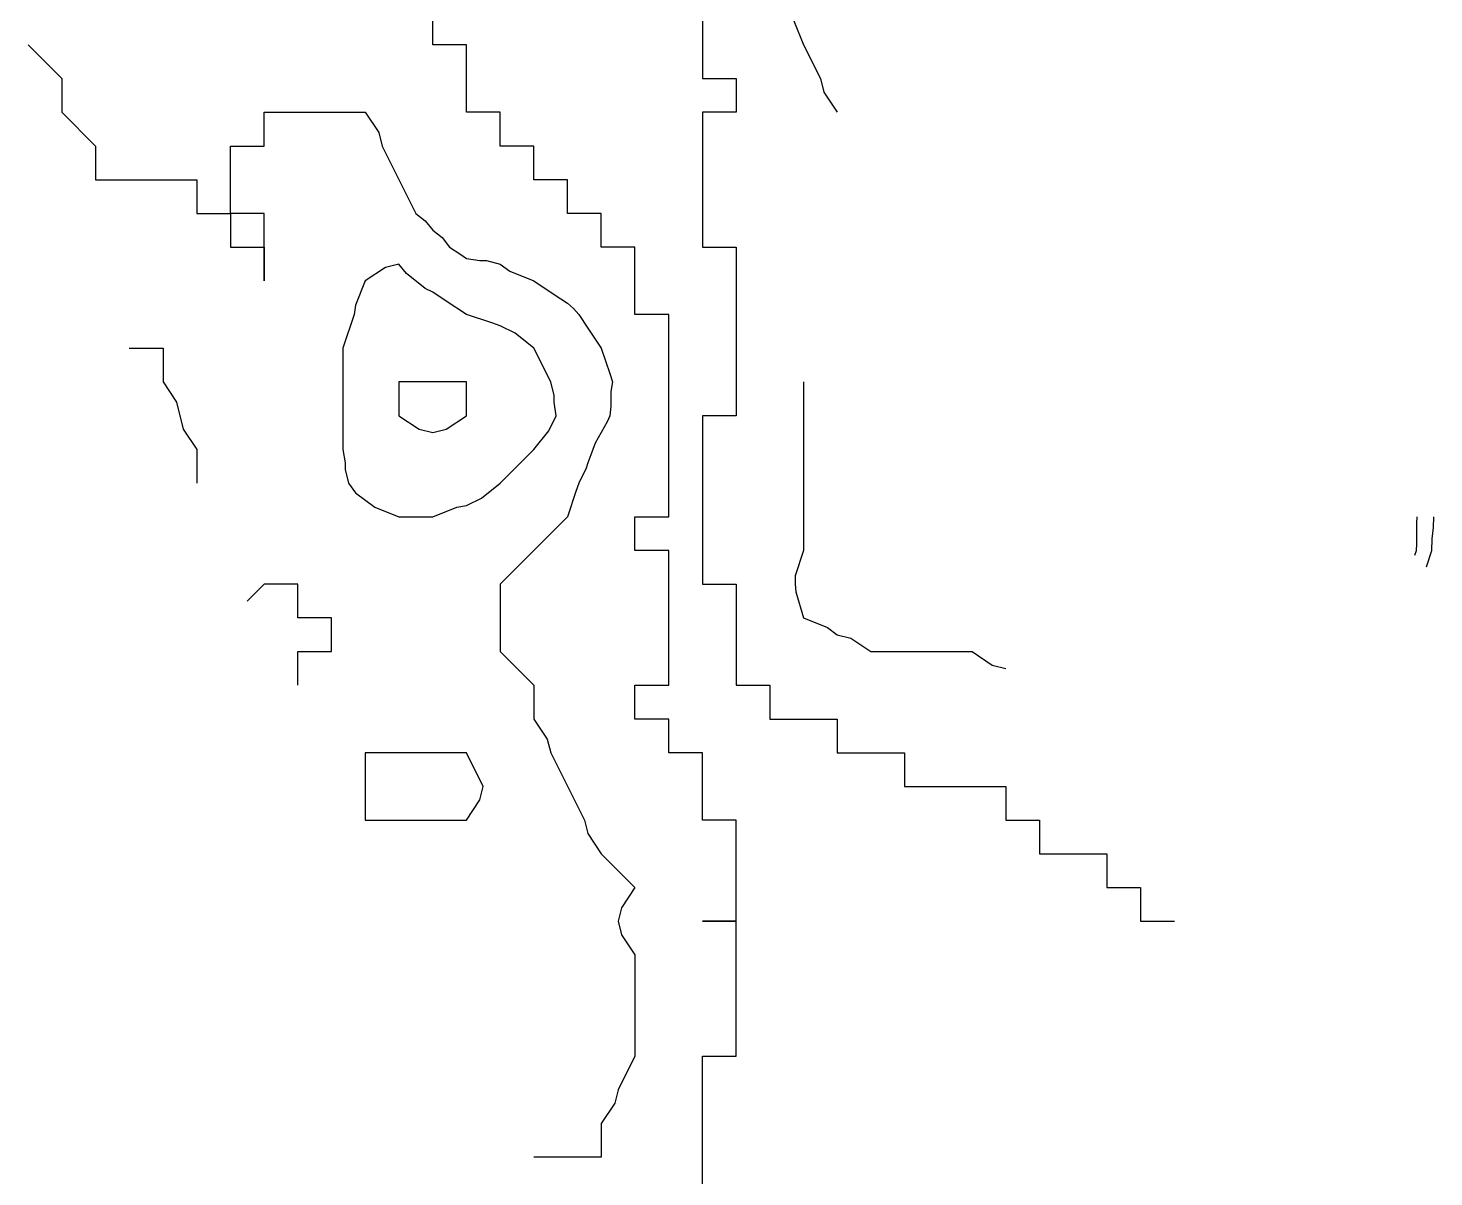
# Model space of a CAD drawing. Header units: inches. Extents: x 794995 to 811195, y 2485918 to 2508058.
# Drawn here: x 795925 to 797176, y 2487161 to 2488183 of the extents above; entities that cross this region are included whole.
import ezdxf

# ---------------------------------------------------------------- set-up
doc = ezdxf.new("R2010")
doc.units = ezdxf.units.IN
doc.header["$MEASUREMENT"] = 0
doc.layers.add('contour', color=7, linetype='Continuous')

msp = doc.modelspace()

# ---------------------------------------------------------------- linework, layer by layer
at = {"layer": 'contour'}
for points in [[(796525.2, 2488258.4), (796525.2, 2488138.4), (796555.2, 2488138.4), (796555.2, 2488108.4), (796525.2, 2488108.4), (796525.2, 2488078.4), (796525.2, 2487988.4), (796555.2, 2487988.4), (796555.2, 2487838.4), (796525.2, 2487838.4), (796525.2, 2487808.4), (796525.2, 2487688.4), (796555.2, 2487688.4), (796555.2, 2487598.4), (796585.2, 2487598.4), (796585.2, 2487568.4), (796645.2, 2487568.4), (796645.2, 2487538.4), (796705.2, 2487538.4), (796705.2, 2487508.4), (796795.2, 2487508.4), (796795.2, 2487478.4), (796825.2, 2487478.4), (796825.2, 2487448.4), (796885.2, 2487448.4), (796885.2, 2487418.4), (796915.2, 2487418.4), (796915.2, 2487388.4), (796945.2, 2487388.4)], [(796705.2, 2488228.4), (796687.2, 2488216.4), (796675.2, 2488213.4), (796663.2, 2488216.4), (796645.2, 2488228.4), (796621.2, 2488234.4), (796615.2, 2488235.9), (796609.2, 2488234.4), (796600.2, 2488228.4), (796600.2, 2488198.4), (796606.6, 2488189.8), (796615.2, 2488168.4), (796630.2, 2488138.4), (796633.2, 2488126.4), (796645.2, 2488108.4)], [(796525.2, 2487058.4), (796525.2, 2487268.4), (796555.2, 2487268.4), (796555.2, 2487388.4), (796525.2, 2487388.4), (796555.2, 2487388.4), (796555.2, 2487478.4), (796525.2, 2487478.4), (796525.2, 2487538.4), (796495.2, 2487538.4), (796495.2, 2487568.4), (796465.2, 2487568.4), (796465.2, 2487598.4), (796495.2, 2487598.4), (796495.2, 2487718.4), (796465.2, 2487718.4), (796465.2, 2487748.4), (796495.2, 2487748.4), (796495.2, 2487928.4), (796465.2, 2487928.4), (796465.2, 2487988.4), (796435.2, 2487988.4), (796435.2, 2488018.4), (796405.2, 2488018.4), (796405.2, 2488048.4), (796375.2, 2488048.4), (796375.2, 2488078.4), (796345.2, 2488078.4), (796345.2, 2488108.4), (796315.2, 2488108.4), (796315.2, 2488168.4), (796285.2, 2488168.4), (796285.2, 2488198.4)], [(795925.2, 2488168.4), (795955.2, 2488138.4), (795955.2, 2488108.4)], [(795955.2, 2488108.4), (795985.2, 2488078.4), (795985.2, 2488048.4), (796075.2, 2488048.4), (796075.2, 2488018.4), (796105.2, 2488018.4), (796105.2, 2487988.4), (796135.2, 2487988.4), (796135.2, 2487958.4), (796135.2, 2488018.4), (796105.2, 2488018.4), (796105.2, 2488048.4), (796105.2, 2488078.4), (796135.2, 2488078.4), (796135.2, 2488108.4), (796225.2, 2488108.4), (796237.2, 2488090.4), (796240.2, 2488078.4), (796270.2, 2488018.4), (796278.5, 2488011.7), (796285.2, 2488003.4), (796293.7, 2487996.9), (796300.2, 2487988.4), (796309.2, 2487982.4), (796315.2, 2487978.4), (796327.2, 2487976.4), (796333.2, 2487976.4), (796345.2, 2487973.4), (796353.7, 2487966.9), (796375.2, 2487958.4), (796393.2, 2487946.4), (796405.2, 2487938.4), (796410.6, 2487933.8), (796415.2, 2487928.4), (796423.2, 2487916.4), (796435.2, 2487898.4), (796442.7, 2487875.9), (796445.2, 2487868.4), (796443.7, 2487859.8), (796443.7, 2487846.9), (796442.7, 2487838.4), (796440.6, 2487832.9), (796435.2, 2487823.4), (796429.7, 2487813.8), (796427.7, 2487808.4), (796423.2, 2487796.4), (796421.8, 2487791.7), (796415.2, 2487778.4), (796412.7, 2487770.9), (796405.2, 2487748.4), (796375.2, 2487718.4), (796345.2, 2487688.4), (796345.2, 2487628.4), (796375.2, 2487598.4), (796375.2, 2487568.4), (796387.2, 2487550.4), (796390.2, 2487538.4), (796420.2, 2487478.4), (796423.2, 2487466.4), (796435.2, 2487448.4), (796465.2, 2487418.4), (796453.2, 2487400.4), (796450.2, 2487388.4), (796453.2, 2487376.4), (796465.2, 2487358.4), (796465.2, 2487268.4), (796450.2, 2487238.4), (796447.2, 2487226.4), (796435.2, 2487208.4), (796435.2, 2487178.4), (796405.2, 2487178.4), (796375.2, 2487178.4)], [(796015.2, 2487898.4), (796045.2, 2487898.4), (796045.2, 2487868.4), (796057.2, 2487850.4), (796063.2, 2487826.4), (796075.2, 2487808.4), (796075.2, 2487778.4)], [(796615.2, 2487868.4), (796615.2, 2487838.4), (796615.2, 2487718.4), (796607.7, 2487695.9), (796607.7, 2487688.4), (796608.5, 2487681.7), (796615.2, 2487658.4), (796636.6, 2487649.8), (796645.2, 2487643.4), (796657.2, 2487640.4), (796675.2, 2487628.4), (796765.2, 2487628.4), (796783.2, 2487616.4), (796795.2, 2487613.4)], [(797159.2, 2487714.3), (797160.6, 2487718.4), (797160.9, 2487724.1), (797160.9, 2487742.6), (797161.2, 2487748.4)], [(797169.5, 2487704), (797174.2, 2487718.4), (797174.7, 2487728.8), (797175.7, 2487738.9), (797176.2, 2487748.4)], [(796165.2, 2487598.4), (796165.2, 2487628.4), (796195.2, 2487628.4), (796195.2, 2487658.4), (796165.2, 2487658.4), (796165.2, 2487688.4), (796135.2, 2487688.4), (796120.2, 2487673.4)]]:
    msp.add_lwpolyline(points, dxfattribs=at)
for points in [[(796315.2, 2487758.4), (796328.5, 2487765), (796345.2, 2487778.4), (796375.2, 2487808.4), (796388.5, 2487825), (796395.2, 2487838.4), (796393.2, 2487850.4), (796393.2, 2487856.4), (796390.2, 2487868.4), (796375.2, 2487898.4), (796358.5, 2487911.7), (796345.2, 2487918.4), (796337.7, 2487920.9), (796315.2, 2487928.4), (796297.2, 2487940.4), (796285.2, 2487948.4), (796278.5, 2487951.7), (796261.8, 2487965), (796255.2, 2487973.4), (796243.2, 2487970.4), (796225.2, 2487958.4), (796216.6, 2487936.9), (796215.2, 2487928.4), (796205.2, 2487898.4), (796205.2, 2487808.4), (796207.2, 2487796.4), (796207.2, 2487790.4), (796210.2, 2487778.4), (796216.6, 2487769.8), (796233.7, 2487756.9), (796255.2, 2487748.4), (796285.2, 2487748.4), (796306.6, 2487756.9)], [(796285.2, 2487823.4), (796297.2, 2487826.4), (796315.2, 2487838.4), (796315.2, 2487868.4), (796255.2, 2487868.4), (796255.2, 2487838.4), (796273.2, 2487826.4)], [(796315.2, 2487478.4), (796327.2, 2487496.4), (796330.2, 2487508.4), (796315.2, 2487538.4), (796225.2, 2487538.4), (796225.2, 2487508.4), (796225.2, 2487478.4)]]:
    msp.add_lwpolyline(points, close=True, dxfattribs=at)

doc.saveas('drawing.dxf')
